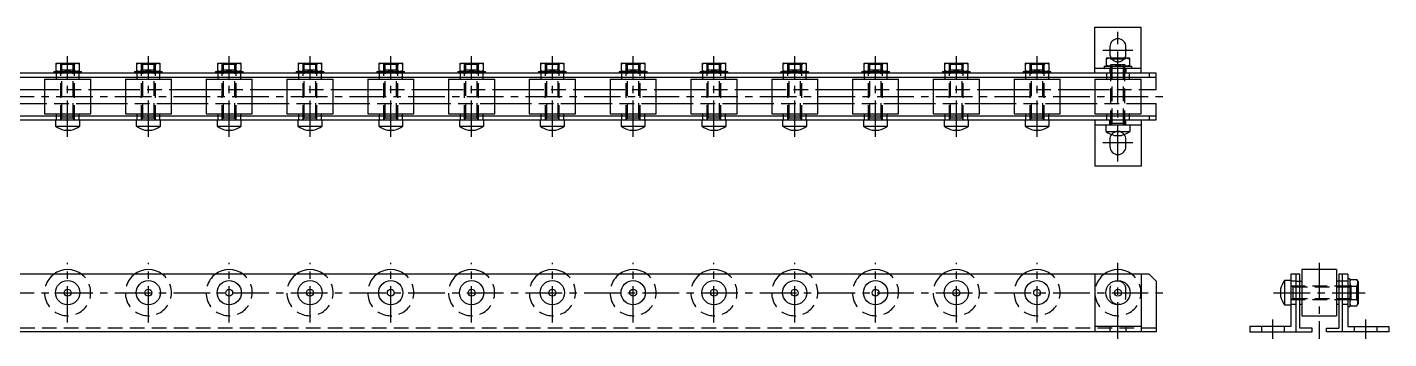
# Model space of a CAD drawing. Extents: x -3 to 1184, y -8 to 142.
# Drawn here: x 594 to 1184, y 7 to 142 of the extents above; entities that cross this region are included whole.
import ezdxf

# ---------------------------------------------------------------- set-up
doc = ezdxf.new("R2010")
doc.units = 0
doc.header["$LTSCALE"] = 0.5
doc.linetypes.add('CENTER', pattern=[50.8, 31.75, -6.35, 6.35, -6.35])
doc.linetypes.add('DASHED', pattern=[19.05, 12.7, -6.35])
for name, color, linetype in [('MSM_CENTER', 1, 'CENTER'), ('MSM_CONTINUOUS', 7, 'CONTINUOUS'), ('MSM_DASHED', 4, 'DASHED')]:
    doc.layers.add(name, color=color, linetype=linetype)

msp = doc.modelspace()

# ---------------------------------------------------------------- linework, layer by layer
at = {"layer": 'MSM_CENTER'}
for p, q in [((1066.5, 83.91), (1066.5, 140.11)), ((1060, 132.11), (1073, 132.11)), ((611.5, 94.51), (611.5, 129.51)), ((646.5, 94.51), (646.5, 129.51)), ((681.5, 94.51), (681.5, 129.51)), ((716.5, 94.51), (716.5, 129.51)), ((751.5, 94.51), (751.5, 129.51)), ((786.5, 94.51), (786.5, 129.51)), ((821.5, 94.51), (821.5, 129.51)), ((856.5, 94.51), (856.5, 129.51)), ((891.5, 94.51), (891.5, 129.51)), ((926.5, 94.51), (926.5, 129.51)), ((961.5, 94.51), (961.5, 129.51)), ((996.5, 94.51), (996.5, 129.51)), ((1031.5, 94.51), (1031.5, 129.51)), ((-3, 112.01), (1086, 112.01)), ((1073, 91.91), (1060, 91.91)), ((611.5, 14), (611.5, 40)), ((646.5, 14), (646.5, 40)), ((681.5, 14), (681.5, 40)), ((716.5, 14), (716.5, 40)), ((751.5, 14), (751.5, 40)), ((786.5, 14), (786.5, 40)), ((821.5, 14), (821.5, 40)), ((856.5, 14), (856.5, 40)), ((891.5, 14), (891.5, 40)), ((926.5, 14), (926.5, 40)), ((961.5, 14), (961.5, 40)), ((996.5, 14), (996.5, 40)), ((1031.5, 14), (1031.5, 40)), ((1066.5, 7), (1066.5, 40)), ((1153.74, 40), (1153.74, 7)), ((-3, 27), (1086, 27)), ((1133.94, 27), (1173.54, 27)), ((1133.64, 7), (1133.64, 15.3)), ((1173.84, 7), (1173.84, 15.3))]:
    msp.add_line(p, q, dxfattribs=at)
at = {"layer": 'MSM_CONTINUOUS'}
for p, q in [((1056.5, 122.11), (1056.5, 142.11)), ((1056.5, 142.11), (1076.5, 142.11)), ((1076.5, 122.11), (1076.5, 142.11)), ((1063, 133.61), (1063, 130.61)), ((1070, 130.61), (1070, 133.61)), ((606.6, 126.51), (606.5, 126.45)), ((606.5, 122.97), (606.5, 126.45)), ((606.6, 126.51), (616.4, 126.51)), ((611.5, 123.42), (611.5, 126.01)), ((616.5, 126.45), (616.4, 126.51)), ((616.5, 126.45), (616.5, 122.97)), ((641.6, 126.51), (641.5, 126.45)), ((641.5, 122.97), (641.5, 126.45)), ((641.6, 126.51), (651.4, 126.51)), ((646.5, 123.42), (646.5, 126.01)), ((651.5, 126.45), (651.4, 126.51)), ((651.5, 126.45), (651.5, 122.97)), ((676.6, 126.51), (676.5, 126.45)), ((676.5, 122.97), (676.5, 126.45)), ((676.6, 126.51), (686.4, 126.51)), ((681.5, 123.42), (681.5, 126.01)), ((686.5, 126.45), (686.4, 126.51)), ((686.5, 126.45), (686.5, 122.97)), ((711.6, 126.51), (711.5, 126.45)), ((711.5, 122.97), (711.5, 126.45)), ((711.6, 126.51), (721.4, 126.51)), ((716.5, 123.42), (716.5, 126.01)), ((721.5, 126.45), (721.4, 126.51)), ((721.5, 126.45), (721.5, 122.97)), ((746.6, 126.51), (746.5, 126.45)), ((746.5, 122.97), (746.5, 126.45)), ((746.6, 126.51), (756.4, 126.51)), ((751.5, 123.42), (751.5, 126.01)), ((756.5, 126.45), (756.4, 126.51)), ((756.5, 126.45), (756.5, 122.97)), ((781.6, 126.51), (781.5, 126.45)), ((781.5, 122.97), (781.5, 126.45)), ((781.6, 126.51), (791.4, 126.51)), ((786.5, 123.42), (786.5, 126.01)), ((791.5, 126.45), (791.4, 126.51)), ((791.5, 126.45), (791.5, 122.97)), ((816.6, 126.51), (816.5, 126.45)), ((816.5, 122.97), (816.5, 126.45)), ((816.6, 126.51), (826.4, 126.51)), ((821.5, 123.42), (821.5, 126.01)), ((826.5, 126.45), (826.4, 126.51)), ((826.5, 126.45), (826.5, 122.97)), ((851.6, 126.51), (851.5, 126.45)), ((851.5, 122.97), (851.5, 126.45)), ((851.6, 126.51), (861.4, 126.51)), ((856.5, 123.42), (856.5, 126.01)), ((861.5, 126.45), (861.4, 126.51)), ((861.5, 126.45), (861.5, 122.97)), ((886.6, 126.51), (886.5, 126.45)), ((886.5, 122.97), (886.5, 126.45)), ((886.6, 126.51), (896.4, 126.51)), ((891.5, 123.42), (891.5, 126.01)), ((896.5, 126.45), (896.4, 126.51)), ((896.5, 126.45), (896.5, 122.97)), ((921.6, 126.51), (921.5, 126.45)), ((921.5, 122.97), (921.5, 126.45)), ((921.6, 126.51), (931.4, 126.51)), ((926.5, 123.42), (926.5, 126.01)), ((931.5, 126.45), (931.4, 126.51)), ((931.5, 126.45), (931.5, 122.97)), ((956.6, 126.51), (956.5, 126.45)), ((956.5, 122.97), (956.5, 126.45)), ((956.6, 126.51), (966.4, 126.51)), ((961.5, 123.42), (961.5, 126.01)), ((966.5, 126.45), (966.4, 126.51)), ((966.5, 126.45), (966.5, 122.97)), ((991.6, 126.51), (991.5, 126.45)), ((991.5, 122.97), (991.5, 126.45)), ((991.6, 126.51), (1001.4, 126.51)), ((996.5, 123.42), (996.5, 126.01)), ((1001.5, 126.45), (1001.4, 126.51)), ((1001.5, 126.45), (1001.5, 122.97)), ((1026.6, 126.51), (1026.5, 126.45)), ((1026.5, 122.97), (1026.5, 126.45)), ((1026.6, 126.51), (1036.4, 126.51)), ((1031.5, 123.42), (1031.5, 126.01)), ((1036.5, 126.45), (1036.4, 126.51)), ((1036.5, 126.45), (1036.5, 122.97)), ((1056.5, 124.41), (1076.5, 124.41)), ((1060.5, 125.21), (1060.5, 124.41)), ((1060.5, 125.21), (1072.5, 125.21)), ((1061.6, 128.81), (1061.5, 128.75)), ((1061.5, 125.27), (1061.5, 128.75)), ((1061.5, 125.27), (1061.6, 125.21)), ((1061.6, 128.81), (1071.4, 128.81)), ((1066.5, 125.72), (1066.5, 128.31)), ((1071.5, 128.75), (1071.4, 128.81)), ((1071.4, 125.21), (1071.5, 125.27)), ((1071.5, 128.75), (1071.5, 125.27)), ((1072.5, 124.41), (1072.5, 125.21)), ((1083, 122.11), (0, 122.11)), ((0, 120.51), (1083, 120.51)), ((601.5, 119.51), (601.5, 104.51)), ((601.5, 119.51), (621.5, 119.51)), ((605.5, 122.91), (605.5, 122.11)), ((605.5, 122.91), (617.5, 122.91)), ((606.5, 122.97), (606.6, 122.91)), ((606.5, 120.51), (606.5, 119.51)), ((616.4, 122.91), (616.5, 122.97)), ((616.5, 119.51), (616.5, 120.51)), ((617.5, 122.11), (617.5, 122.91)), ((621.5, 104.51), (621.5, 119.51)), ((636.5, 119.51), (636.5, 104.51)), ((636.5, 119.51), (656.5, 119.51)), ((640.5, 122.91), (640.5, 122.11)), ((640.5, 122.91), (652.5, 122.91)), ((641.5, 122.97), (641.6, 122.91)), ((641.5, 120.51), (641.5, 119.51)), ((651.4, 122.91), (651.5, 122.97)), ((651.5, 119.51), (651.5, 120.51)), ((652.5, 122.11), (652.5, 122.91)), ((656.5, 104.51), (656.5, 119.51)), ((671.5, 119.51), (671.5, 104.51)), ((671.5, 119.51), (691.5, 119.51)), ((675.5, 122.91), (675.5, 122.11)), ((675.5, 122.91), (687.5, 122.91)), ((676.5, 122.97), (676.6, 122.91)), ((676.5, 120.51), (676.5, 119.51)), ((686.4, 122.91), (686.5, 122.97)), ((686.5, 119.51), (686.5, 120.51)), ((687.5, 122.11), (687.5, 122.91)), ((691.5, 104.51), (691.5, 119.51)), ((706.5, 119.51), (706.5, 104.51)), ((706.5, 119.51), (726.5, 119.51)), ((710.5, 122.91), (710.5, 122.11)), ((710.5, 122.91), (722.5, 122.91)), ((711.5, 122.97), (711.6, 122.91)), ((711.5, 120.51), (711.5, 119.51)), ((721.4, 122.91), (721.5, 122.97)), ((721.5, 119.51), (721.5, 120.51)), ((722.5, 122.11), (722.5, 122.91)), ((726.5, 104.51), (726.5, 119.51)), ((741.5, 119.51), (741.5, 104.51)), ((741.5, 119.51), (761.5, 119.51)), ((745.5, 122.91), (745.5, 122.11)), ((745.5, 122.91), (757.5, 122.91)), ((746.5, 122.97), (746.6, 122.91)), ((746.5, 120.51), (746.5, 119.51)), ((756.4, 122.91), (756.5, 122.97)), ((756.5, 119.51), (756.5, 120.51)), ((757.5, 122.11), (757.5, 122.91)), ((761.5, 104.51), (761.5, 119.51)), ((776.5, 119.51), (776.5, 104.51)), ((776.5, 119.51), (796.5, 119.51)), ((780.5, 122.91), (780.5, 122.11)), ((780.5, 122.91), (792.5, 122.91)), ((781.5, 122.97), (781.6, 122.91)), ((781.5, 120.51), (781.5, 119.51)), ((791.4, 122.91), (791.5, 122.97)), ((791.5, 119.51), (791.5, 120.51)), ((792.5, 122.11), (792.5, 122.91)), ((796.5, 104.51), (796.5, 119.51)), ((811.5, 119.51), (811.5, 104.51)), ((811.5, 119.51), (831.5, 119.51)), ((815.5, 122.91), (815.5, 122.11)), ((815.5, 122.91), (827.5, 122.91)), ((816.5, 122.97), (816.6, 122.91)), ((816.5, 120.51), (816.5, 119.51)), ((826.4, 122.91), (826.5, 122.97)), ((826.5, 119.51), (826.5, 120.51)), ((827.5, 122.11), (827.5, 122.91)), ((831.5, 104.51), (831.5, 119.51)), ((846.5, 119.51), (846.5, 104.51)), ((846.5, 119.51), (866.5, 119.51)), ((850.5, 122.91), (850.5, 122.11)), ((850.5, 122.91), (862.5, 122.91)), ((851.5, 122.97), (851.6, 122.91)), ((851.5, 120.51), (851.5, 119.51)), ((861.4, 122.91), (861.5, 122.97)), ((861.5, 119.51), (861.5, 120.51)), ((862.5, 122.11), (862.5, 122.91)), ((866.5, 104.51), (866.5, 119.51)), ((881.5, 119.51), (881.5, 104.51)), ((881.5, 119.51), (901.5, 119.51)), ((885.5, 122.91), (885.5, 122.11)), ((885.5, 122.91), (897.5, 122.91)), ((886.5, 122.97), (886.6, 122.91)), ((886.5, 120.51), (886.5, 119.51)), ((896.4, 122.91), (896.5, 122.97)), ((896.5, 119.51), (896.5, 120.51)), ((897.5, 122.11), (897.5, 122.91)), ((901.5, 104.51), (901.5, 119.51)), ((916.5, 119.51), (916.5, 104.51)), ((916.5, 119.51), (936.5, 119.51)), ((920.5, 122.91), (920.5, 122.11)), ((920.5, 122.91), (932.5, 122.91)), ((921.5, 122.97), (921.6, 122.91)), ((921.5, 120.51), (921.5, 119.51)), ((931.4, 122.91), (931.5, 122.97)), ((931.5, 119.51), (931.5, 120.51)), ((932.5, 122.11), (932.5, 122.91)), ((936.5, 104.51), (936.5, 119.51)), ((951.5, 119.51), (951.5, 104.51)), ((951.5, 119.51), (971.5, 119.51)), ((955.5, 122.91), (955.5, 122.11)), ((955.5, 122.91), (967.5, 122.91)), ((956.5, 122.97), (956.6, 122.91)), ((956.5, 120.51), (956.5, 119.51)), ((966.4, 122.91), (966.5, 122.97)), ((966.5, 119.51), (966.5, 120.51)), ((967.5, 122.11), (967.5, 122.91)), ((971.5, 104.51), (971.5, 119.51)), ((986.5, 119.51), (986.5, 104.51)), ((986.5, 119.51), (1006.5, 119.51)), ((990.5, 122.91), (990.5, 122.11)), ((990.5, 122.91), (1002.5, 122.91)), ((991.5, 122.97), (991.6, 122.91)), ((991.5, 120.51), (991.5, 119.51)), ((1001.4, 122.91), (1001.5, 122.97)), ((1001.5, 119.51), (1001.5, 120.51)), ((1002.5, 122.11), (1002.5, 122.91)), ((1006.5, 104.51), (1006.5, 119.51)), ((1021.5, 119.51), (1021.5, 104.51)), ((1021.5, 119.51), (1041.5, 119.51)), ((1025.5, 122.91), (1025.5, 122.11)), ((1025.5, 122.91), (1037.5, 122.91)), ((1026.5, 122.97), (1026.6, 122.91)), ((1026.5, 120.51), (1026.5, 119.51)), ((1036.4, 122.91), (1036.5, 122.97)), ((1036.5, 119.51), (1036.5, 120.51)), ((1037.5, 122.11), (1037.5, 122.91)), ((1041.5, 104.51), (1041.5, 119.51)), ((1056.5, 119.51), (1056.5, 104.51)), ((1056.5, 119.51), (1076.5, 119.51)), ((1061.5, 120.51), (1061.5, 119.51)), ((1071.5, 119.51), (1071.5, 120.51)), ((1076.5, 104.51), (1076.5, 119.51)), ((1080, 122.11), (1080, 120.51)), ((1083, 115.11), (1083, 122.11)), ((586.5, 115.11), (601.5, 115.11)), ((621.5, 115.11), (636.5, 115.11)), ((656.5, 115.11), (671.5, 115.11)), ((691.5, 115.11), (706.5, 115.11)), ((726.5, 115.11), (741.5, 115.11)), ((761.5, 115.11), (776.5, 115.11)), ((796.5, 115.11), (811.5, 115.11)), ((831.5, 115.11), (846.5, 115.11)), ((866.5, 115.11), (881.5, 115.11)), ((901.5, 115.11), (916.5, 115.11)), ((936.5, 115.11), (951.5, 115.11)), ((971.5, 115.11), (986.5, 115.11)), ((1006.5, 115.11), (1021.5, 115.11)), ((1041.5, 115.11), (1056.5, 115.11)), ((1076.5, 115.11), (1083, 115.11)), ((601.5, 108.91), (586.5, 108.91)), ((636.5, 108.91), (621.5, 108.91)), ((671.5, 108.91), (656.5, 108.91)), ((706.5, 108.91), (691.5, 108.91)), ((741.5, 108.91), (726.5, 108.91)), ((776.5, 108.91), (761.5, 108.91)), ((811.5, 108.91), (796.5, 108.91)), ((846.5, 108.91), (831.5, 108.91)), ((881.5, 108.91), (866.5, 108.91)), ((916.5, 108.91), (901.5, 108.91)), ((951.5, 108.91), (936.5, 108.91)), ((986.5, 108.91), (971.5, 108.91)), ((1021.5, 108.91), (1006.5, 108.91)), ((1056.5, 108.91), (1041.5, 108.91)), ((1083, 108.91), (1076.5, 108.91)), ((1083, 101.91), (1083, 108.91)), ((1083, 103.51), (0, 103.51)), ((0, 101.91), (1083, 101.91)), ((601.5, 104.51), (621.5, 104.51)), ((606.25, 101.91), (606.25, 99.2)), ((606.5, 104.51), (606.5, 103.51)), ((616.5, 103.51), (616.5, 104.51)), ((616.75, 99.2), (616.75, 101.91)), ((636.5, 104.51), (656.5, 104.51)), ((641.25, 101.91), (641.25, 99.2)), ((641.5, 104.51), (641.5, 103.51)), ((651.5, 103.51), (651.5, 104.51)), ((651.75, 99.2), (651.75, 101.91)), ((671.5, 104.51), (691.5, 104.51)), ((676.25, 101.91), (676.25, 99.2)), ((676.5, 104.51), (676.5, 103.51)), ((686.5, 103.51), (686.5, 104.51)), ((686.75, 99.2), (686.75, 101.91)), ((706.5, 104.51), (726.5, 104.51)), ((711.25, 101.91), (711.25, 99.2)), ((711.5, 104.51), (711.5, 103.51)), ((721.5, 103.51), (721.5, 104.51)), ((721.75, 99.2), (721.75, 101.91)), ((741.5, 104.51), (761.5, 104.51)), ((746.25, 101.91), (746.25, 99.2)), ((746.5, 104.51), (746.5, 103.51)), ((756.5, 103.51), (756.5, 104.51)), ((756.75, 99.2), (756.75, 101.91)), ((776.5, 104.51), (796.5, 104.51)), ((781.25, 101.91), (781.25, 99.2)), ((781.5, 104.51), (781.5, 103.51)), ((791.5, 103.51), (791.5, 104.51)), ((791.75, 99.2), (791.75, 101.91)), ((811.5, 104.51), (831.5, 104.51)), ((816.25, 101.91), (816.25, 99.2)), ((816.5, 104.51), (816.5, 103.51)), ((826.5, 103.51), (826.5, 104.51)), ((826.75, 99.2), (826.75, 101.91)), ((846.5, 104.51), (866.5, 104.51)), ((851.25, 101.91), (851.25, 99.2)), ((851.5, 104.51), (851.5, 103.51)), ((861.5, 103.51), (861.5, 104.51)), ((861.75, 99.2), (861.75, 101.91)), ((881.5, 104.51), (901.5, 104.51)), ((886.25, 101.91), (886.25, 99.2)), ((886.5, 104.51), (886.5, 103.51)), ((896.5, 103.51), (896.5, 104.51)), ((896.75, 99.2), (896.75, 101.91)), ((916.5, 104.51), (936.5, 104.51)), ((921.25, 101.91), (921.25, 99.2)), ((921.5, 104.51), (921.5, 103.51)), ((931.5, 103.51), (931.5, 104.51)), ((931.75, 99.2), (931.75, 101.91)), ((951.5, 104.51), (971.5, 104.51)), ((956.25, 101.91), (956.25, 99.2)), ((956.5, 104.51), (956.5, 103.51)), ((966.5, 103.51), (966.5, 104.51)), ((966.75, 99.2), (966.75, 101.91)), ((986.5, 104.51), (1006.5, 104.51)), ((991.25, 101.91), (991.25, 99.2)), ((991.5, 104.51), (991.5, 103.51)), ((1001.5, 103.51), (1001.5, 104.51)), ((1001.75, 99.2), (1001.75, 101.91)), ((1021.5, 104.51), (1041.5, 104.51)), ((1026.25, 101.91), (1026.25, 99.2)), ((1026.5, 104.51), (1026.5, 103.51)), ((1036.5, 103.51), (1036.5, 104.51)), ((1036.75, 99.2), (1036.75, 101.91)), ((1056.5, 104.51), (1076.5, 104.51)), ((1056.5, 101.91), (1056.5, 81.91)), ((1061.5, 104.51), (1061.5, 103.51)), ((1071.5, 103.51), (1071.5, 104.51)), ((1076.5, 101.91), (1076.5, 81.91)), ((1080, 103.51), (1080, 101.91)), ((606.25, 99.2), (616.75, 99.2)), ((610.01, 97.51), (612.99, 97.51)), ((641.25, 99.2), (651.75, 99.2)), ((645.01, 97.51), (647.99, 97.51)), ((676.25, 99.2), (686.75, 99.2)), ((680.01, 97.51), (682.99, 97.51)), ((711.25, 99.2), (721.75, 99.2)), ((715.01, 97.51), (717.99, 97.51)), ((746.25, 99.2), (756.75, 99.2)), ((750.01, 97.51), (752.99, 97.51)), ((781.25, 99.2), (791.75, 99.2)), ((785.01, 97.51), (787.99, 97.51)), ((816.25, 99.2), (826.75, 99.2)), ((820.01, 97.51), (822.99, 97.51)), ((851.25, 99.2), (861.75, 99.2)), ((855.01, 97.51), (857.99, 97.51)), ((886.25, 99.2), (896.75, 99.2)), ((890.01, 97.51), (892.99, 97.51)), ((921.25, 99.2), (931.75, 99.2)), ((925.01, 97.51), (927.99, 97.51)), ((956.25, 99.2), (966.75, 99.2)), ((960.01, 97.51), (962.99, 97.51)), ((991.25, 99.2), (1001.75, 99.2)), ((995.01, 97.51), (997.99, 97.51)), ((1026.25, 99.2), (1036.75, 99.2)), ((1030.01, 97.51), (1032.99, 97.51)), ((1076.5, 99.61), (1056.5, 99.61)), ((1061.25, 99.61), (1061.25, 96.9)), ((1061.25, 96.9), (1071.75, 96.9)), ((1065.01, 95.21), (1067.99, 95.21)), ((1071.75, 96.9), (1071.75, 99.61)), ((1063, 93.41), (1063, 90.41)), ((1070, 90.41), (1070, 93.41)), ((1076.5, 81.91), (1056.5, 81.91)), ((1146.24, 37), (1146.24, 17)), ((1161.24, 37), (1146.24, 37)), ((1161.24, 37), (1161.24, 17)), ((1080, 35), (3, 35)), ((1056.5, 35), (1056.5, 10)), ((1076.5, 35), (1076.5, 10)), ((1080, 35), (1083, 32)), ((1083, 32), (1083, 10)), ((1138.63, 32.25), (1138.63, 21.75)), ((1141.34, 32.25), (1138.63, 32.25)), ((1145.24, 35), (1141.34, 35)), ((1141.34, 35), (1141.34, 12.3)), ((1143.64, 35), (1143.64, 10)), ((1143.64, 32), (1146.24, 32)), ((1145.24, 11.6), (1145.24, 35)), ((1163.84, 32), (1161.24, 32)), ((1162.24, 35), (1162.24, 11.6)), ((1166.14, 35), (1162.24, 35)), ((1163.84, 10), (1163.84, 35)), ((1166.14, 35), (1166.14, 12.3)), ((1166.94, 33), (1166.14, 33)), ((1166.94, 33), (1166.94, 21)), ((1167.44, 32.77), (1166.94, 31.9)), ((1167.44, 32.77), (1170.03, 32.77)), ((1167.44, 29.89), (1170.03, 29.89)), ((1170.54, 31.9), (1170.03, 32.77)), ((1170.54, 31.9), (1170.54, 22.1)), ((1136.94, 28.49), (1136.94, 25.51)), ((1167.44, 24.11), (1170.03, 24.11)), ((1138.63, 21.75), (1141.34, 21.75)), ((1145.24, 22), (1146.24, 22)), ((1161.24, 22), (1162.24, 22)), ((1166.14, 21), (1166.94, 21)), ((1166.94, 22.1), (1167.44, 21.23)), ((1167.44, 21.23), (1170.03, 21.23)), ((1170.03, 21.23), (1170.54, 22.1)), ((1076.5, 12.3), (1056.5, 12.3)), ((1141.34, 12.3), (1123.64, 12.3)), ((1123.64, 12.3), (1123.64, 10)), ((1146.24, 17), (1161.24, 17)), ((1166.14, 12.3), (1183.84, 12.3)), ((1183.84, 12.3), (1183.84, 10)), ((1083, 10), (0, 10)), ((1123.64, 10), (1150.64, 10)), ((1150.64, 11.6), (1145.24, 11.6)), ((1150.64, 10), (1150.64, 11.6)), ((1156.84, 11.6), (1162.24, 11.6)), ((1156.84, 10), (1156.84, 11.6)), ((1183.84, 10), (1156.84, 10))]:
    msp.add_line(p, q, dxfattribs=at)
for centre, radius in [((611.5, 27), 5.25), ((646.5, 27), 5.25), ((681.5, 27), 5.25), ((716.5, 27), 5.25), ((751.5, 27), 5.25), ((786.5, 27), 5.25), ((821.5, 27), 5.25), ((856.5, 27), 5.25), ((891.5, 27), 5.25), ((926.5, 27), 5.25), ((961.5, 27), 5.25), ((996.5, 27), 5.25), ((1031.5, 27), 5.25), ((1066.5, 27), 5.25), ((611.5, 27), 1.49), ((646.5, 27), 1.49), ((681.5, 27), 1.49), ((716.5, 27), 1.49), ((751.5, 27), 1.49), ((786.5, 27), 1.49), ((821.5, 27), 1.49), ((856.5, 27), 1.49), ((891.5, 27), 1.49), ((926.5, 27), 1.49), ((961.5, 27), 1.49), ((996.5, 27), 1.49), ((1031.5, 27), 1.49), ((1066.5, 27), 1.49)]:
    msp.add_circle(centre, radius, dxfattribs=at)
for centre, radius, start, end in [((1066.5, 133.61), 3.5, 0, 180), ((1066.5, 130.61), 3.5, 180, 210.94972), ((1066.5, 130.61), 3.5, 329.05028, 0), ((609, 119.08), 7.37, 70.15922, 109.84078), ((614, 119.08), 7.37, 70.15922, 109.84078), ((644, 119.08), 7.37, 70.15922, 109.84078), ((649, 119.08), 7.37, 70.15922, 109.84078), ((679, 119.08), 7.37, 70.15922, 109.84078), ((684, 119.08), 7.37, 70.15922, 109.84078), ((714, 119.08), 7.37, 70.15922, 109.84078), ((719, 119.08), 7.37, 70.15922, 109.84078), ((749, 119.08), 7.37, 70.15922, 109.84078), ((754, 119.08), 7.37, 70.15922, 109.84078), ((784, 119.08), 7.37, 70.15922, 109.84078), ((789, 119.08), 7.37, 70.15922, 109.84078), ((819, 119.08), 7.37, 70.15922, 109.84078), ((824, 119.08), 7.37, 70.15922, 109.84078), ((854, 119.08), 7.37, 70.15922, 109.84078), ((859, 119.08), 7.37, 70.15922, 109.84078), ((889, 119.08), 7.37, 70.15922, 109.84078), ((894, 119.08), 7.37, 70.15922, 109.84078), ((924, 119.08), 7.37, 70.15922, 109.84078), ((929, 119.08), 7.37, 70.15922, 109.84078), ((959, 119.08), 7.37, 70.15922, 109.84078), ((964, 119.08), 7.37, 70.15922, 109.84078), ((994, 119.08), 7.37, 70.15922, 109.84078), ((999, 119.08), 7.37, 70.15922, 109.84078), ((1029, 119.08), 7.37, 70.15922, 109.84078), ((1034, 119.08), 7.37, 70.15922, 109.84078), ((1064, 121.38), 7.37, 70.15922, 109.84078), ((1064, 132.64), 7.37, 250.15922, 289.84078), ((1069, 121.38), 7.37, 70.15922, 109.84078), ((1069, 132.64), 7.37, 250.15922, 289.84078), ((609, 130.34), 7.37, 250.15922, 289.84078), ((614, 130.34), 7.37, 250.15922, 289.84078), ((644, 130.34), 7.37, 250.15922, 289.84078), ((649, 130.34), 7.37, 250.15922, 289.84078), ((679, 130.34), 7.37, 250.15922, 289.84078), ((684, 130.34), 7.37, 250.15922, 289.84078), ((714, 130.34), 7.37, 250.15922, 289.84078), ((719, 130.34), 7.37, 250.15922, 289.84078), ((749, 130.34), 7.37, 250.15922, 289.84078), ((754, 130.34), 7.37, 250.15922, 289.84078), ((784, 130.34), 7.37, 250.15922, 289.84078), ((789, 130.34), 7.37, 250.15922, 289.84078), ((819, 130.34), 7.37, 250.15922, 289.84078), ((824, 130.34), 7.37, 250.15922, 289.84078), ((854, 130.34), 7.37, 250.15922, 289.84078), ((859, 130.34), 7.37, 250.15922, 289.84078), ((889, 130.34), 7.37, 250.15922, 289.84078), ((894, 130.34), 7.37, 250.15922, 289.84078), ((924, 130.34), 7.37, 250.15922, 289.84078), ((929, 130.34), 7.37, 250.15922, 289.84078), ((959, 130.34), 7.37, 250.15922, 289.84078), ((964, 130.34), 7.37, 250.15922, 289.84078), ((994, 130.34), 7.37, 250.15922, 289.84078), ((999, 130.34), 7.37, 250.15922, 289.84078), ((1029, 130.34), 7.37, 250.15922, 289.84078), ((1034, 130.34), 7.37, 250.15922, 289.84078), ((613.04, 109.25), 12.12, 235.94449, 255.52141), ((609.96, 109.25), 12.12, 284.47859, 304.05551), ((648.04, 109.25), 12.12, 235.94449, 255.52141), ((644.96, 109.25), 12.12, 284.47859, 304.05551), ((683.04, 109.25), 12.12, 235.94449, 255.52141), ((679.96, 109.25), 12.12, 284.47859, 304.05551), ((718.04, 109.25), 12.12, 235.94449, 255.52141), ((714.96, 109.25), 12.12, 284.47859, 304.05551), ((753.04, 109.25), 12.12, 235.94449, 255.52141), ((749.96, 109.25), 12.12, 284.47859, 304.05551), ((788.04, 109.25), 12.12, 235.94449, 255.52141), ((784.96, 109.25), 12.12, 284.47859, 304.05551), ((823.04, 109.25), 12.12, 235.94449, 255.52141), ((819.96, 109.25), 12.12, 284.47859, 304.05551), ((858.04, 109.25), 12.12, 235.94449, 255.52141), ((854.96, 109.25), 12.12, 284.47859, 304.05551), ((893.04, 109.25), 12.12, 235.94449, 255.52141), ((889.96, 109.25), 12.12, 284.47859, 304.05551), ((928.04, 109.25), 12.12, 235.94449, 255.52141), ((924.96, 109.25), 12.12, 284.47859, 304.05551), ((963.04, 109.25), 12.12, 235.94449, 255.52141), ((959.96, 109.25), 12.12, 284.47859, 304.05551), ((998.04, 109.25), 12.12, 235.94449, 255.52141), ((994.96, 109.25), 12.12, 284.47859, 304.05551), ((1033.04, 109.25), 12.12, 235.94449, 255.52141), ((1029.96, 109.25), 12.12, 284.47859, 304.05551), ((1068.04, 106.95), 12.12, 235.94449, 255.52141), ((1066.5, 93.41), 3.5, 141.2477, 180), ((1064.96, 106.95), 12.12, 284.47859, 304.05551), ((1066.5, 93.41), 3.5, 0, 38.7523), ((1066.5, 90.41), 3.5, 180, 0), ((611.5, 27), 10, 53.1301, 126.8699), ((646.5, 27), 10, 53.1301, 126.8699), ((681.5, 27), 10, 53.1301, 126.8699), ((716.5, 27), 10, 53.1301, 126.8699), ((751.5, 27), 10, 53.1301, 126.8699), ((786.5, 27), 10, 53.1301, 126.8699), ((821.5, 27), 10, 53.1301, 126.8699), ((856.5, 27), 10, 53.1301, 126.8699), ((891.5, 27), 10, 53.1301, 126.8699), ((926.5, 27), 10, 53.1301, 126.8699), ((961.5, 27), 10, 53.1301, 126.8699), ((996.5, 27), 10, 53.1301, 126.8699), ((1031.5, 27), 10, 53.1301, 126.8699), ((1066.5, 27), 10, 53.1301, 126.8699), ((1148.67, 25.46), 12.12, 145.94449, 165.52141), ((1169.55, 31.33), 2.56, 154.35735, 214.35735), ((1176.6, 27), 9.61, 162.51237, 197.48763), ((1167.92, 31.33), 2.56, 325.64265, 25.64265), ((1160.87, 27), 9.61, 342.51237, 17.48763), ((1148.67, 28.54), 12.12, 194.47859, 214.05551), ((1169.55, 22.67), 2.56, 145.64265, 205.64265), ((1167.92, 22.67), 2.56, 334.35735, 34.35735)]:
    msp.add_arc(centre, radius, start, end, dxfattribs=at)
at = {"layer": 'MSM_DASHED'}
for p, q in [((607.96, 126.51), (608.5, 125.97)), ((609.04, 126.51), (608.5, 125.97)), ((614.5, 125.97), (608.5, 125.97)), ((608.5, 101.91), (608.5, 125.97)), ((609.04, 102.85), (609.04, 126.51)), ((613.96, 126.51), (614.5, 125.97)), ((613.96, 102.85), (613.96, 126.51)), ((615.04, 126.51), (614.5, 125.97)), ((614.5, 101.91), (614.5, 125.97)), ((642.96, 126.51), (643.5, 125.97)), ((644.04, 126.51), (643.5, 125.97)), ((649.5, 125.97), (643.5, 125.97)), ((643.5, 101.91), (643.5, 125.97)), ((644.04, 102.85), (644.04, 126.51)), ((648.96, 126.51), (649.5, 125.97)), ((648.96, 102.85), (648.96, 126.51)), ((650.04, 126.51), (649.5, 125.97)), ((649.5, 101.91), (649.5, 125.97)), ((677.96, 126.51), (678.5, 125.97)), ((679.04, 126.51), (678.5, 125.97)), ((684.5, 125.97), (678.5, 125.97)), ((678.5, 101.91), (678.5, 125.97)), ((679.04, 102.85), (679.04, 126.51)), ((683.96, 126.51), (684.5, 125.97)), ((683.96, 102.85), (683.96, 126.51)), ((685.04, 126.51), (684.5, 125.97)), ((684.5, 101.91), (684.5, 125.97)), ((712.96, 126.51), (713.5, 125.97)), ((714.04, 126.51), (713.5, 125.97)), ((719.5, 125.97), (713.5, 125.97)), ((713.5, 101.91), (713.5, 125.97)), ((714.04, 102.85), (714.04, 126.51)), ((718.96, 126.51), (719.5, 125.97)), ((718.96, 102.85), (718.96, 126.51)), ((720.04, 126.51), (719.5, 125.97)), ((719.5, 101.91), (719.5, 125.97)), ((747.96, 126.51), (748.5, 125.97)), ((749.04, 126.51), (748.5, 125.97)), ((754.5, 125.97), (748.5, 125.97)), ((748.5, 101.91), (748.5, 125.97)), ((749.04, 102.85), (749.04, 126.51)), ((753.96, 126.51), (754.5, 125.97)), ((753.96, 102.85), (753.96, 126.51)), ((755.04, 126.51), (754.5, 125.97)), ((754.5, 101.91), (754.5, 125.97)), ((782.96, 126.51), (783.5, 125.97)), ((784.04, 126.51), (783.5, 125.97)), ((789.5, 125.97), (783.5, 125.97)), ((783.5, 101.91), (783.5, 125.97)), ((784.04, 102.85), (784.04, 126.51)), ((788.96, 126.51), (789.5, 125.97)), ((788.96, 102.85), (788.96, 126.51)), ((790.04, 126.51), (789.5, 125.97)), ((789.5, 101.91), (789.5, 125.97)), ((817.96, 126.51), (818.5, 125.97)), ((819.04, 126.51), (818.5, 125.97)), ((824.5, 125.97), (818.5, 125.97)), ((818.5, 101.91), (818.5, 125.97)), ((819.04, 102.85), (819.04, 126.51)), ((823.96, 126.51), (824.5, 125.97)), ((823.96, 102.85), (823.96, 126.51)), ((825.04, 126.51), (824.5, 125.97)), ((824.5, 101.91), (824.5, 125.97)), ((852.96, 126.51), (853.5, 125.97)), ((854.04, 126.51), (853.5, 125.97)), ((859.5, 125.97), (853.5, 125.97)), ((853.5, 101.91), (853.5, 125.97)), ((854.04, 102.85), (854.04, 126.51)), ((858.96, 126.51), (859.5, 125.97)), ((858.96, 102.85), (858.96, 126.51)), ((860.04, 126.51), (859.5, 125.97)), ((859.5, 101.91), (859.5, 125.97)), ((887.96, 126.51), (888.5, 125.97)), ((889.04, 126.51), (888.5, 125.97)), ((894.5, 125.97), (888.5, 125.97)), ((888.5, 101.91), (888.5, 125.97)), ((889.04, 102.85), (889.04, 126.51)), ((893.96, 126.51), (894.5, 125.97)), ((893.96, 102.85), (893.96, 126.51)), ((895.04, 126.51), (894.5, 125.97)), ((894.5, 101.91), (894.5, 125.97)), ((922.96, 126.51), (923.5, 125.97)), ((924.04, 126.51), (923.5, 125.97)), ((929.5, 125.97), (923.5, 125.97)), ((923.5, 101.91), (923.5, 125.97)), ((924.04, 102.85), (924.04, 126.51)), ((928.96, 126.51), (929.5, 125.97)), ((928.96, 102.85), (928.96, 126.51)), ((930.04, 126.51), (929.5, 125.97)), ((929.5, 101.91), (929.5, 125.97)), ((957.96, 126.51), (958.5, 125.97)), ((959.04, 126.51), (958.5, 125.97)), ((964.5, 125.97), (958.5, 125.97)), ((958.5, 101.91), (958.5, 125.97)), ((959.04, 102.85), (959.04, 126.51)), ((963.96, 126.51), (964.5, 125.97)), ((963.96, 102.85), (963.96, 126.51)), ((965.04, 126.51), (964.5, 125.97)), ((964.5, 101.91), (964.5, 125.97)), ((992.96, 126.51), (993.5, 125.97)), ((994.04, 126.51), (993.5, 125.97)), ((999.5, 125.97), (993.5, 125.97)), ((993.5, 101.91), (993.5, 125.97)), ((994.04, 102.85), (994.04, 126.51)), ((998.96, 126.51), (999.5, 125.97)), ((998.96, 102.85), (998.96, 126.51)), ((1000.04, 126.51), (999.5, 125.97)), ((999.5, 101.91), (999.5, 125.97)), ((1027.96, 126.51), (1028.5, 125.97)), ((1029.04, 126.51), (1028.5, 125.97)), ((1034.5, 125.97), (1028.5, 125.97)), ((1028.5, 101.91), (1028.5, 125.97)), ((1029.04, 102.85), (1029.04, 126.51)), ((1033.96, 126.51), (1034.5, 125.97)), ((1033.96, 102.85), (1033.96, 126.51)), ((1035.04, 126.51), (1034.5, 125.97)), ((1034.5, 101.91), (1034.5, 125.97)), ((1062.96, 128.81), (1063.5, 128.27)), ((1062.96, 125.21), (1063.5, 125.75)), ((1063, 124.41), (1063, 122.11)), ((1064.04, 128.81), (1063.5, 128.27)), ((1063.5, 99.61), (1063.5, 128.27)), ((1069.5, 128.27), (1063.5, 128.27)), ((1069.5, 125.75), (1063.5, 125.75)), ((1064.04, 100.55), (1064.04, 128.81)), ((1068.96, 100.55), (1068.96, 128.81)), ((1068.96, 128.81), (1069.5, 128.27)), ((1070.04, 128.81), (1069.5, 128.27)), ((1069.5, 99.61), (1069.5, 128.27)), ((1070.04, 125.21), (1069.5, 125.75)), ((1070, 124.41), (1070, 122.11)), ((606.5, 122.11), (606.5, 120.51)), ((607.96, 122.91), (608.5, 123.45)), ((614.5, 123.45), (608.5, 123.45)), ((615.04, 122.91), (614.5, 123.45)), ((616.5, 120.51), (616.5, 122.11)), ((641.5, 122.11), (641.5, 120.51)), ((642.96, 122.91), (643.5, 123.45)), ((649.5, 123.45), (643.5, 123.45)), ((650.04, 122.91), (649.5, 123.45)), ((651.5, 120.51), (651.5, 122.11)), ((676.5, 122.11), (676.5, 120.51)), ((677.96, 122.91), (678.5, 123.45)), ((684.5, 123.45), (678.5, 123.45)), ((685.04, 122.91), (684.5, 123.45)), ((686.5, 120.51), (686.5, 122.11)), ((711.5, 122.11), (711.5, 120.51)), ((712.96, 122.91), (713.5, 123.45)), ((719.5, 123.45), (713.5, 123.45)), ((720.04, 122.91), (719.5, 123.45)), ((721.5, 120.51), (721.5, 122.11)), ((746.5, 122.11), (746.5, 120.51)), ((747.96, 122.91), (748.5, 123.45)), ((754.5, 123.45), (748.5, 123.45)), ((755.04, 122.91), (754.5, 123.45)), ((756.5, 120.51), (756.5, 122.11)), ((781.5, 122.11), (781.5, 120.51)), ((782.96, 122.91), (783.5, 123.45)), ((789.5, 123.45), (783.5, 123.45)), ((790.04, 122.91), (789.5, 123.45)), ((791.5, 120.51), (791.5, 122.11)), ((816.5, 122.11), (816.5, 120.51)), ((817.96, 122.91), (818.5, 123.45)), ((824.5, 123.45), (818.5, 123.45)), ((825.04, 122.91), (824.5, 123.45)), ((826.5, 120.51), (826.5, 122.11)), ((851.5, 122.11), (851.5, 120.51)), ((852.96, 122.91), (853.5, 123.45)), ((859.5, 123.45), (853.5, 123.45)), ((860.04, 122.91), (859.5, 123.45)), ((861.5, 120.51), (861.5, 122.11)), ((886.5, 122.11), (886.5, 120.51)), ((887.96, 122.91), (888.5, 123.45)), ((894.5, 123.45), (888.5, 123.45)), ((895.04, 122.91), (894.5, 123.45)), ((896.5, 120.51), (896.5, 122.11)), ((921.5, 122.11), (921.5, 120.51)), ((922.96, 122.91), (923.5, 123.45)), ((929.5, 123.45), (923.5, 123.45)), ((930.04, 122.91), (929.5, 123.45)), ((931.5, 120.51), (931.5, 122.11)), ((956.5, 122.11), (956.5, 120.51)), ((957.96, 122.91), (958.5, 123.45)), ((964.5, 123.45), (958.5, 123.45)), ((965.04, 122.91), (964.5, 123.45)), ((966.5, 120.51), (966.5, 122.11)), ((991.5, 122.11), (991.5, 120.51)), ((992.96, 122.91), (993.5, 123.45)), ((999.5, 123.45), (993.5, 123.45)), ((1000.04, 122.91), (999.5, 123.45)), ((1001.5, 120.51), (1001.5, 122.11)), ((1026.5, 122.11), (1026.5, 120.51)), ((1027.96, 122.91), (1028.5, 123.45)), ((1034.5, 123.45), (1028.5, 123.45)), ((1035.04, 122.91), (1034.5, 123.45)), ((1036.5, 120.51), (1036.5, 122.11)), ((1061.5, 122.11), (1061.5, 120.51)), ((1071.5, 120.51), (1071.5, 122.11)), ((601.5, 115.11), (621.5, 115.11)), ((636.5, 115.11), (656.5, 115.11)), ((671.5, 115.11), (691.5, 115.11)), ((706.5, 115.11), (726.5, 115.11)), ((741.5, 115.11), (761.5, 115.11)), ((776.5, 115.11), (796.5, 115.11)), ((811.5, 115.11), (831.5, 115.11)), ((846.5, 115.11), (866.5, 115.11)), ((881.5, 115.11), (901.5, 115.11)), ((916.5, 115.11), (936.5, 115.11)), ((951.5, 115.11), (971.5, 115.11)), ((986.5, 115.11), (1006.5, 115.11)), ((1021.5, 115.11), (1041.5, 115.11)), ((1056.5, 115.11), (1076.5, 115.11)), ((621.5, 108.91), (601.5, 108.91)), ((656.5, 108.91), (636.5, 108.91)), ((691.5, 108.91), (671.5, 108.91)), ((726.5, 108.91), (706.5, 108.91)), ((761.5, 108.91), (741.5, 108.91)), ((796.5, 108.91), (776.5, 108.91)), ((831.5, 108.91), (811.5, 108.91)), ((866.5, 108.91), (846.5, 108.91)), ((901.5, 108.91), (881.5, 108.91)), ((936.5, 108.91), (916.5, 108.91)), ((971.5, 108.91), (951.5, 108.91)), ((1006.5, 108.91), (986.5, 108.91)), ((1041.5, 108.91), (1021.5, 108.91)), ((1076.5, 108.91), (1056.5, 108.91)), ((606.5, 103.51), (606.5, 101.91)), ((608.5, 102.85), (614.5, 102.85)), ((608.5, 101.91), (609.04, 102.85)), ((614.5, 101.91), (613.96, 102.85)), ((616.5, 101.91), (616.5, 103.51)), ((641.5, 103.51), (641.5, 101.91)), ((643.5, 102.85), (649.5, 102.85)), ((643.5, 101.91), (644.04, 102.85)), ((649.5, 101.91), (648.96, 102.85)), ((651.5, 101.91), (651.5, 103.51)), ((676.5, 103.51), (676.5, 101.91)), ((678.5, 102.85), (684.5, 102.85)), ((678.5, 101.91), (679.04, 102.85)), ((684.5, 101.91), (683.96, 102.85)), ((686.5, 101.91), (686.5, 103.51)), ((711.5, 103.51), (711.5, 101.91)), ((713.5, 102.85), (719.5, 102.85)), ((713.5, 101.91), (714.04, 102.85)), ((719.5, 101.91), (718.96, 102.85)), ((721.5, 101.91), (721.5, 103.51)), ((746.5, 103.51), (746.5, 101.91)), ((748.5, 102.85), (754.5, 102.85)), ((748.5, 101.91), (749.04, 102.85)), ((754.5, 101.91), (753.96, 102.85)), ((756.5, 101.91), (756.5, 103.51)), ((781.5, 103.51), (781.5, 101.91)), ((783.5, 102.85), (789.5, 102.85)), ((783.5, 101.91), (784.04, 102.85)), ((789.5, 101.91), (788.96, 102.85)), ((791.5, 101.91), (791.5, 103.51)), ((816.5, 103.51), (816.5, 101.91)), ((818.5, 102.85), (824.5, 102.85)), ((818.5, 101.91), (819.04, 102.85)), ((824.5, 101.91), (823.96, 102.85)), ((826.5, 101.91), (826.5, 103.51)), ((851.5, 103.51), (851.5, 101.91)), ((853.5, 102.85), (859.5, 102.85)), ((853.5, 101.91), (854.04, 102.85)), ((859.5, 101.91), (858.96, 102.85)), ((861.5, 101.91), (861.5, 103.51)), ((886.5, 103.51), (886.5, 101.91)), ((888.5, 102.85), (894.5, 102.85)), ((888.5, 101.91), (889.04, 102.85)), ((894.5, 101.91), (893.96, 102.85)), ((896.5, 101.91), (896.5, 103.51)), ((921.5, 103.51), (921.5, 101.91)), ((923.5, 102.85), (929.5, 102.85)), ((923.5, 101.91), (924.04, 102.85)), ((929.5, 101.91), (928.96, 102.85)), ((931.5, 101.91), (931.5, 103.51)), ((956.5, 103.51), (956.5, 101.91)), ((958.5, 102.85), (964.5, 102.85)), ((958.5, 101.91), (959.04, 102.85)), ((964.5, 101.91), (963.96, 102.85)), ((966.5, 101.91), (966.5, 103.51)), ((991.5, 103.51), (991.5, 101.91)), ((993.5, 102.85), (999.5, 102.85)), ((993.5, 101.91), (994.04, 102.85)), ((999.5, 101.91), (998.96, 102.85)), ((1001.5, 101.91), (1001.5, 103.51)), ((1026.5, 103.51), (1026.5, 101.91)), ((1028.5, 102.85), (1034.5, 102.85)), ((1028.5, 101.91), (1029.04, 102.85)), ((1034.5, 101.91), (1033.96, 102.85)), ((1036.5, 101.91), (1036.5, 103.51)), ((1061.5, 103.51), (1061.5, 101.91)), ((1063, 99.61), (1063, 101.91)), ((1063.5, 99.61), (1064.04, 100.55)), ((1063.5, 100.55), (1069.5, 100.55)), ((1069.5, 99.61), (1068.96, 100.55)), ((1070, 99.61), (1070, 101.91)), ((1071.5, 101.91), (1071.5, 103.51)), ((1143.64, 32), (1141.34, 32)), ((1141.34, 30), (1170, 30)), ((1141.34, 30), (1142.27, 29.46)), ((1142.27, 30), (1142.27, 24)), ((1166.14, 32), (1163.84, 32)), ((1166.94, 30.54), (1167.48, 30)), ((1167.48, 24), (1167.48, 30)), ((1170.54, 30.54), (1170, 30)), ((1170, 24), (1170, 30)), ((1170.54, 29.46), (1170, 30)), ((1063, 28.5), (1063, 25.5)), ((1070, 25.5), (1070, 28.5)), ((1141.34, 24), (1142.27, 24.54)), ((1141.34, 24), (1170, 24)), ((1142.27, 29.46), (1170.54, 29.46)), ((1142.27, 24.54), (1170.54, 24.54)), ((1166.94, 23.46), (1167.48, 24)), ((1170.54, 24.54), (1170, 24)), ((1170.54, 23.46), (1170, 24)), ((1141.34, 22), (1143.64, 22)), ((1163.84, 22), (1166.14, 22)), ((1063, 12.3), (1063, 10)), ((1070, 12.3), (1070, 10)), ((1128.64, 12.3), (1128.64, 10)), ((1138.64, 10), (1138.64, 12.3)), ((1168.84, 12.3), (1168.84, 10)), ((1178.84, 10), (1178.84, 12.3)), ((1083, 11.6), (0, 11.6))]:
    msp.add_line(p, q, dxfattribs=at)
for centre, radius, start, end in [((1066.5, 130.61), 3.5, 210.94972, 329.05028), ((1066.5, 93.41), 3.5, 38.7523, 141.2477), ((611.5, 27), 10, 126.8699, 53.1301), ((646.5, 27), 10, 126.8699, 53.1301), ((681.5, 27), 10, 126.8699, 53.1301), ((716.5, 27), 10, 126.8699, 53.1301), ((751.5, 27), 10, 126.8699, 53.1301), ((786.5, 27), 10, 126.8699, 53.1301), ((821.5, 27), 10, 126.8699, 53.1301), ((856.5, 27), 10, 126.8699, 53.1301), ((891.5, 27), 10, 126.8699, 53.1301), ((926.5, 27), 10, 126.8699, 53.1301), ((961.5, 27), 10, 126.8699, 53.1301), ((996.5, 27), 10, 126.8699, 53.1301), ((1031.5, 27), 10, 126.8699, 53.1301), ((1066.5, 27), 10, 126.8699, 53.1301), ((1066.5, 28.5), 3.5, 0, 180), ((1066.5, 25.5), 3.5, 180, 0)]:
    msp.add_arc(centre, radius, start, end, dxfattribs=at)

doc.saveas('drawing.dxf')
